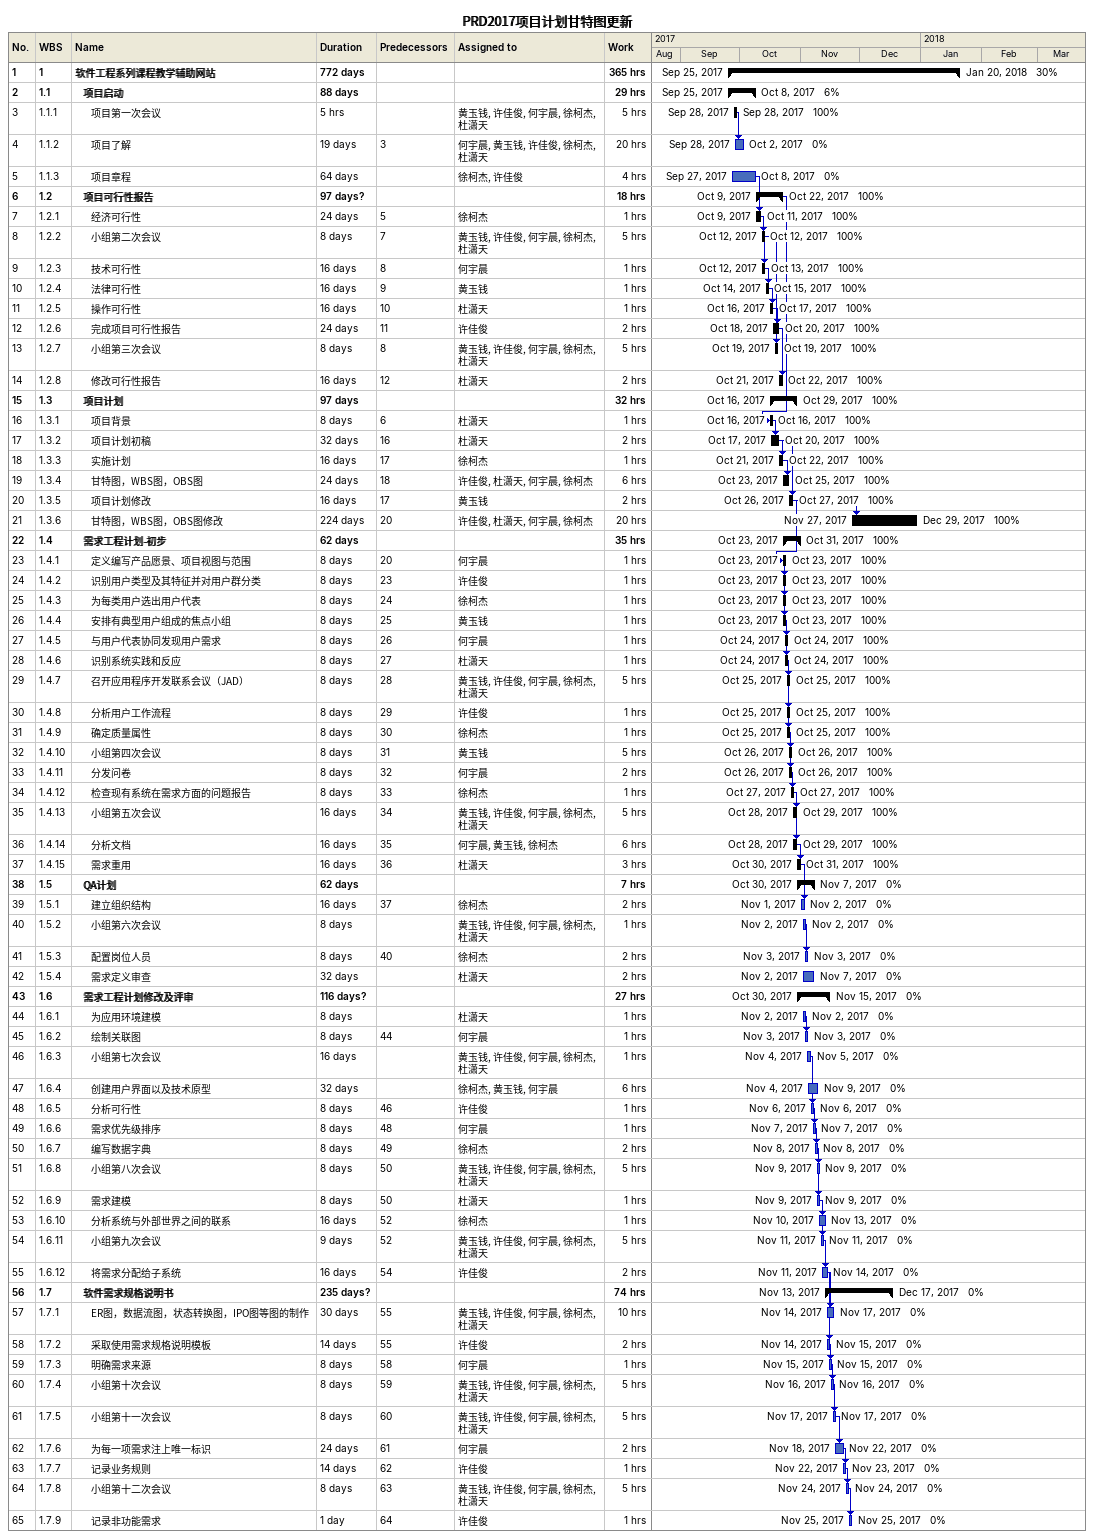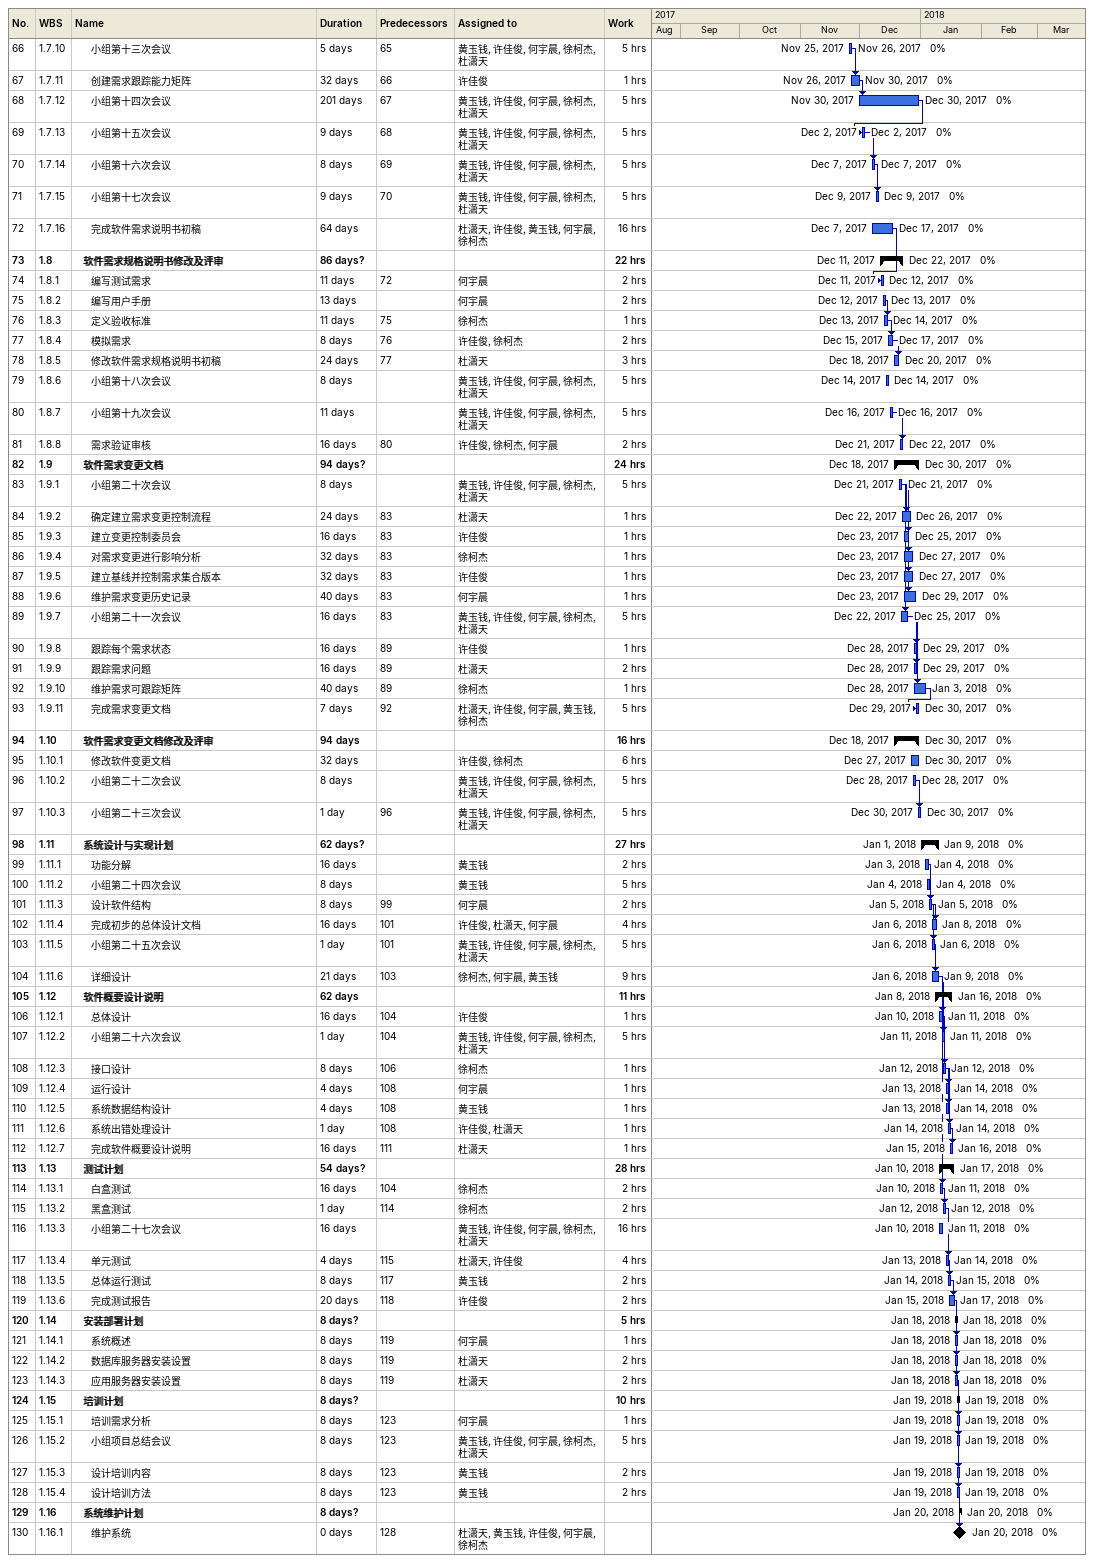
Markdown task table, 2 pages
PRD2017项目计划甘特图更新

| ID | WBS | Task | Duration | Start | Finish | Predecessors | Resources | % complete | Work (h) |
|---|---|---|---|---|---|---|---|---|---|
| 1 | 1 | **软件工程系列课程教学辅助网站** | 772d | 2017-09-25 | 2018-01-20 |  |  | 30 | 365 |
| 2 | 1.1 | **项目启动** | 88d | 2017-09-25 | 2017-10-08 |  |  | 6 | 29 |
| 3 | 1.1.1 | 项目第一次会议 | 5h | 2017-09-28 | 2017-09-28 |  | 黄玉钱, 许佳俊, 何宇晨, 徐柯杰, 杜潇天 | 100 | 5 |
| 4 | 1.1.2 | 项目了解 | 19d | 2017-09-28 | 2017-10-02 | 3 | 何宇晨, 黄玉钱, 许佳俊, 徐柯杰, 杜潇天 | 0 | 20 |
| 5 | 1.1.3 | 项目章程 | 64d | 2017-09-27 | 2017-10-08 |  | 徐柯杰, 许佳俊 | 0 | 4 |
| 6 | 1.2 | **项目可行性报告** | 97d? | 2017-10-09 | 2017-10-22 |  |  | 100 | 18 |
| 7 | 1.2.1 | 经济可行性 | 24d | 2017-10-09 | 2017-10-11 | 5 | 徐柯杰 | 100 | 1 |
| 8 | 1.2.2 | 小组第二次会议 | 8d | 2017-10-12 | 2017-10-12 | 7 | 黄玉钱, 许佳俊, 何宇晨, 徐柯杰, 杜潇天 | 100 | 5 |
| 9 | 1.2.3 | 技术可行性 | 16d | 2017-10-12 | 2017-10-13 | 8 | 何宇晨 | 100 | 1 |
| 10 | 1.2.4 | 法律可行性 | 16d | 2017-10-14 | 2017-10-15 | 9 | 黄玉钱 | 100 | 1 |
| 11 | 1.2.5 | 操作可行性 | 16d | 2017-10-16 | 2017-10-17 | 10 | 杜潇天 | 100 | 1 |
| 12 | 1.2.6 | 完成项目可行性报告 | 24d | 2017-10-18 | 2017-10-20 | 11 | 许佳俊 | 100 | 2 |
| 13 | 1.2.7 | 小组第三次会议 | 8d | 2017-10-19 | 2017-10-19 | 8 | 黄玉钱, 许佳俊, 何宇晨, 徐柯杰, 杜潇天 | 100 | 5 |
| 14 | 1.2.8 | 修改可行性报告 | 16d | 2017-10-21 | 2017-10-22 | 12 | 杜潇天 | 100 | 2 |
| 15 | 1.3 | **项目计划** | 97d | 2017-10-16 | 2017-10-29 |  |  | 100 | 32 |
| 16 | 1.3.1 | 项目背景 | 8d | 2017-10-16 | 2017-10-16 | 6 | 杜潇天 | 100 | 1 |
| 17 | 1.3.2 | 项目计划初稿 | 32d | 2017-10-17 | 2017-10-20 | 16 | 杜潇天 | 100 | 2 |
| 18 | 1.3.3 | 实施计划 | 16d | 2017-10-21 | 2017-10-22 | 17 | 徐柯杰 | 100 | 1 |
| 19 | 1.3.4 | 甘特图，WBS图，OBS图 | 24d | 2017-10-23 | 2017-10-25 | 18 | 许佳俊, 杜潇天, 何宇晨, 徐柯杰 | 100 | 6 |
| 20 | 1.3.5 | 项目计划修改 | 16d | 2017-10-26 | 2017-10-27 | 17 | 黄玉钱 | 100 | 2 |
| 21 | 1.3.6 | 甘特图，WBS图，OBS图修改 | 224d | 2017-11-27 | 2017-12-29 | 20 | 许佳俊, 杜潇天, 何宇晨, 徐柯杰 | 100 | 20 |
| 22 | 1.4 | **需求工程计划-初步** | 62d | 2017-10-23 | 2017-10-31 |  |  | 100 | 35 |
| 23 | 1.4.1 | 定义编写产品愿景、项目视图与范围 | 8d | 2017-10-23 | 2017-10-23 | 20 | 何宇晨 | 100 | 1 |
| 24 | 1.4.2 | 识别用户类型及其特征并对用户群分类 | 8d | 2017-10-23 | 2017-10-23 | 23 | 许佳俊 | 100 | 1 |
| 25 | 1.4.3 | 为每类用户选出用户代表 | 8d | 2017-10-23 | 2017-10-23 | 24 | 徐柯杰 | 100 | 1 |
| 26 | 1.4.4 | 安排有典型用户组成的焦点小组 | 8d | 2017-10-23 | 2017-10-23 | 25 | 黄玉钱 | 100 | 1 |
| 27 | 1.4.5 | 与用户代表协同发现用户需求 | 8d | 2017-10-24 | 2017-10-24 | 26 | 何宇晨 | 100 | 1 |
| 28 | 1.4.6 | 识别系统实践和反应 | 8d | 2017-10-24 | 2017-10-24 | 27 | 杜潇天 | 100 | 1 |
| 29 | 1.4.7 | 召开应用程序开发联系会议（JAD） | 8d | 2017-10-25 | 2017-10-25 | 28 | 黄玉钱, 许佳俊, 何宇晨, 徐柯杰, 杜潇天 | 100 | 5 |
| 30 | 1.4.8 | 分析用户工作流程 | 8d | 2017-10-25 | 2017-10-25 | 29 | 许佳俊 | 100 | 1 |
| 31 | 1.4.9 | 确定质量属性 | 8d | 2017-10-25 | 2017-10-25 | 30 | 徐柯杰 | 100 | 1 |
| 32 | 1.4.10 | 小组第四次会议 | 8d | 2017-10-26 | 2017-10-26 | 31 | 黄玉钱 | 100 | 5 |
| 33 | 1.4.11 | 分发问卷 | 8d | 2017-10-26 | 2017-10-26 | 32 | 何宇晨 | 100 | 2 |
| 34 | 1.4.12 | 检查现有系统在需求方面的问题报告 | 8d | 2017-10-27 | 2017-10-27 | 33 | 徐柯杰 | 100 | 1 |
| 35 | 1.4.13 | 小组第五次会议 | 16d | 2017-10-28 | 2017-10-29 | 34 | 黄玉钱, 许佳俊, 何宇晨, 徐柯杰, 杜潇天 | 100 | 5 |
| 36 | 1.4.14 | 分析文档 | 16d | 2017-10-28 | 2017-10-29 | 35 | 何宇晨, 黄玉钱, 徐柯杰 | 100 | 6 |
| 37 | 1.4.15 | 需求重用 | 16d | 2017-10-30 | 2017-10-31 | 36 | 杜潇天 | 100 | 3 |
| 38 | 1.5 | **QA计划** | 62d | 2017-10-30 | 2017-11-07 |  |  | 0 | 7 |
| 39 | 1.5.1 | 建立组织结构 | 16d | 2017-11-01 | 2017-11-02 | 37 | 徐柯杰 | 0 | 2 |
| 40 | 1.5.2 | 小组第六次会议 | 8d | 2017-11-02 | 2017-11-02 |  | 黄玉钱, 许佳俊, 何宇晨, 徐柯杰, 杜潇天 | 0 | 1 |
| 41 | 1.5.3 | 配置岗位人员 | 8d | 2017-11-03 | 2017-11-03 | 40 | 徐柯杰 | 0 | 2 |
| 42 | 1.5.4 | 需求定义审查 | 32d | 2017-11-02 | 2017-11-07 |  | 杜潇天 | 0 | 2 |
| 43 | 1.6 | **需求工程计划修改及评审** | 116d? | 2017-10-30 | 2017-11-15 |  |  | 0 | 27 |
| 44 | 1.6.1 | 为应用环境建模 | 8d | 2017-11-02 | 2017-11-02 |  | 杜潇天 | 0 | 1 |
| 45 | 1.6.2 | 绘制关联图 | 8d | 2017-11-03 | 2017-11-03 | 44 | 何宇晨 | 0 | 1 |
| 46 | 1.6.3 | 小组第七次会议 | 16d | 2017-11-04 | 2017-11-05 |  | 黄玉钱, 许佳俊, 何宇晨, 徐柯杰, 杜潇天 | 0 | 1 |
| 47 | 1.6.4 | 创建用户界面以及技术原型 | 32d | 2017-11-04 | 2017-11-09 |  | 徐柯杰, 黄玉钱, 何宇晨 | 0 | 6 |
| 48 | 1.6.5 | 分析可行性 | 8d | 2017-11-06 | 2017-11-06 | 46 | 许佳俊 | 0 | 1 |
| 49 | 1.6.6 | 需求优先级排序 | 8d | 2017-11-07 | 2017-11-07 | 48 | 何宇晨 | 0 | 1 |
| 50 | 1.6.7 | 编写数据字典 | 8d | 2017-11-08 | 2017-11-08 | 49 | 徐柯杰 | 0 | 2 |
| 51 | 1.6.8 | 小组第八次会议 | 8d | 2017-11-09 | 2017-11-09 | 50 | 黄玉钱, 许佳俊, 何宇晨, 徐柯杰, 杜潇天 | 0 | 5 |
| 52 | 1.6.9 | 需求建模 | 8d | 2017-11-09 | 2017-11-09 | 50 | 杜潇天 | 0 | 1 |
| 53 | 1.6.10 | 分析系统与外部世界之间的联系 | 16d | 2017-11-10 | 2017-11-13 | 52 | 徐柯杰 | 0 | 1 |
| 54 | 1.6.11 | 小组第九次会议 | 9d | 2017-11-11 | 2017-11-11 | 52 | 黄玉钱, 许佳俊, 何宇晨, 徐柯杰, 杜潇天 | 0 | 5 |
| 55 | 1.6.12 | 将需求分配给子系统 | 16d | 2017-11-11 | 2017-11-14 | 54 | 许佳俊 | 0 | 2 |
| 56 | 1.7 | **软件需求规格说明书** | 235d? | 2017-11-13 | 2017-12-17 |  |  | 0 | 74 |
| 57 | 1.7.1 | ER图，数据流图，状态转换图，IPO图等图的制作 | 30d | 2017-11-14 | 2017-11-17 | 55 | 黄玉钱, 许佳俊, 何宇晨, 徐柯杰, 杜潇天 | 0 | 10 |
| 58 | 1.7.2 | 采取使用需求规格说明模板 | 14d | 2017-11-14 | 2017-11-15 | 55 | 许佳俊 | 0 | 2 |
| 59 | 1.7.3 | 明确需求来源 | 8d | 2017-11-15 | 2017-11-15 | 58 | 何宇晨 | 0 | 1 |
| 60 | 1.7.4 | 小组第十次会议 | 8d | 2017-11-16 | 2017-11-16 | 59 | 黄玉钱, 许佳俊, 何宇晨, 徐柯杰, 杜潇天 | 0 | 5 |
| 61 | 1.7.5 | 小组第十一次会议 | 8d | 2017-11-17 | 2017-11-17 | 60 | 黄玉钱, 许佳俊, 何宇晨, 徐柯杰, 杜潇天 | 0 | 5 |
| 62 | 1.7.6 | 为每一项需求注上唯一标识 | 24d | 2017-11-18 | 2017-11-22 | 61 | 何宇晨 | 0 | 2 |
| 63 | 1.7.7 | 记录业务规则 | 14d | 2017-11-22 | 2017-11-23 | 62 | 许佳俊 | 0 | 1 |
| 64 | 1.7.8 | 小组第十二次会议 | 8d | 2017-11-24 | 2017-11-24 | 63 | 黄玉钱, 许佳俊, 何宇晨, 徐柯杰, 杜潇天 | 0 | 5 |
| 65 | 1.7.9 | 记录非功能需求 | 1d | 2017-11-25 | 2017-11-25 | 64 | 许佳俊 | 0 | 1 |
| 66 | 1.7.10 | 小组第十三次会议 | 5d | 2017-11-25 | 2017-11-26 | 65 | 黄玉钱, 许佳俊, 何宇晨, 徐柯杰, 杜潇天 | 0 | 5 |
| 67 | 1.7.11 | 创建需求跟踪能力矩阵 | 32d | 2017-11-26 | 2017-11-30 | 66 | 许佳俊 | 0 | 1 |
| 68 | 1.7.12 | 小组第十四次会议 | 201d | 2017-11-30 | 2017-12-30 | 67 | 黄玉钱, 许佳俊, 何宇晨, 徐柯杰, 杜潇天 | 0 | 5 |
| 69 | 1.7.13 | 小组第十五次会议 | 9d | 2017-12-02 | 2017-12-02 | 68 | 黄玉钱, 许佳俊, 何宇晨, 徐柯杰, 杜潇天 | 0 | 5 |
| 70 | 1.7.14 | 小组第十六次会议 | 8d | 2017-12-07 | 2017-12-07 | 69 | 黄玉钱, 许佳俊, 何宇晨, 徐柯杰, 杜潇天 | 0 | 5 |
| 71 | 1.7.15 | 小组第十七次会议 | 9d | 2017-12-09 | 2017-12-09 | 70 | 黄玉钱, 许佳俊, 何宇晨, 徐柯杰, 杜潇天 | 0 | 5 |
| 72 | 1.7.16 | 完成软件需求说明书初稿 | 64d | 2017-12-07 | 2017-12-17 |  | 杜潇天, 许佳俊, 黄玉钱, 何宇晨, 徐柯杰 | 0 | 16 |
| 73 | 1.8 | **软件需求规格说明书修改及评审** | 86d? | 2017-12-11 | 2017-12-22 |  |  | 0 | 22 |
| 74 | 1.8.1 | 编写测试需求 | 11d | 2017-12-11 | 2017-12-12 | 72 | 何宇晨 | 0 | 2 |
| 75 | 1.8.2 | 编写用户手册 | 13d | 2017-12-12 | 2017-12-13 |  | 何宇晨 | 0 | 2 |
| 76 | 1.8.3 | 定义验收标准 | 11d | 2017-12-13 | 2017-12-14 | 75 | 徐柯杰 | 0 | 1 |
| 77 | 1.8.4 | 模拟需求 | 8d | 2017-12-15 | 2017-12-17 | 76 | 许佳俊, 徐柯杰 | 0 | 2 |
| 78 | 1.8.5 | 修改软件需求规格说明书初稿 | 24d | 2017-12-18 | 2017-12-20 | 77 | 杜潇天 | 0 | 3 |
| 79 | 1.8.6 | 小组第十八次会议 | 8d | 2017-12-14 | 2017-12-14 |  | 黄玉钱, 许佳俊, 何宇晨, 徐柯杰, 杜潇天 | 0 | 5 |
| 80 | 1.8.7 | 小组第十九次会议 | 11d | 2017-12-16 | 2017-12-16 |  | 黄玉钱, 许佳俊, 何宇晨, 徐柯杰, 杜潇天 | 0 | 5 |
| 81 | 1.8.8 | 需求验证审核 | 16d | 2017-12-21 | 2017-12-22 | 80 | 许佳俊, 徐柯杰, 何宇晨 | 0 | 2 |
| 82 | 1.9 | **软件需求变更文档** | 94d? | 2017-12-18 | 2017-12-30 |  |  | 0 | 24 |
| 83 | 1.9.1 | 小组第二十次会议 | 8d | 2017-12-21 | 2017-12-21 |  | 黄玉钱, 许佳俊, 何宇晨, 徐柯杰, 杜潇天 | 0 | 5 |
| 84 | 1.9.2 | 确定建立需求变更控制流程 | 24d | 2017-12-22 | 2017-12-26 | 83 | 杜潇天 | 0 | 1 |
| 85 | 1.9.3 | 建立变更控制委员会 | 16d | 2017-12-23 | 2017-12-25 | 83 | 许佳俊 | 0 | 1 |
| 86 | 1.9.4 | 对需求变更进行影响分析 | 32d | 2017-12-23 | 2017-12-27 | 83 | 徐柯杰 | 0 | 1 |
| 87 | 1.9.5 | 建立基线并控制需求集合版本 | 32d | 2017-12-23 | 2017-12-27 | 83 | 许佳俊 | 0 | 1 |
| 88 | 1.9.6 | 维护需求变更历史记录 | 40d | 2017-12-23 | 2017-12-29 | 83 | 何宇晨 | 0 | 1 |
| 89 | 1.9.7 | 小组第二十一次会议 | 16d | 2017-12-22 | 2017-12-25 | 83 | 黄玉钱, 许佳俊, 何宇晨, 徐柯杰, 杜潇天 | 0 | 5 |
| 90 | 1.9.8 | 跟踪每个需求状态 | 16d | 2017-12-28 | 2017-12-29 | 89 | 许佳俊 | 0 | 1 |
| 91 | 1.9.9 | 跟踪需求问题 | 16d | 2017-12-28 | 2017-12-29 | 89 | 杜潇天 | 0 | 2 |
| 92 | 1.9.10 | 维护需求可跟踪矩阵 | 40d | 2017-12-28 | 2018-01-03 | 89 | 徐柯杰 | 0 | 1 |
| 93 | 1.9.11 | 完成需求变更文档 | 7d | 2017-12-29 | 2017-12-30 | 92 | 杜潇天, 许佳俊, 何宇晨, 黄玉钱, 徐柯杰 | 0 | 5 |
| 94 | 1.10 | **软件需求变更文档修改及评审** | 94d | 2017-12-18 | 2017-12-30 |  |  | 0 | 16 |
| 95 | 1.10.1 | 修改软件变更文档 | 32d | 2017-12-27 | 2017-12-30 |  | 许佳俊, 徐柯杰 | 0 | 6 |
| 96 | 1.10.2 | 小组第二十二次会议 | 8d | 2017-12-28 | 2017-12-28 |  | 黄玉钱, 许佳俊, 何宇晨, 徐柯杰, 杜潇天 | 0 | 5 |
| 97 | 1.10.3 | 小组第二十三次会议 | 1d | 2017-12-30 | 2017-12-30 | 96 | 黄玉钱, 许佳俊, 何宇晨, 徐柯杰, 杜潇天 | 0 | 5 |
| 98 | 1.11 | **系统设计与实现计划** | 62d? | 2018-01-01 | 2018-01-09 |  |  | 0 | 27 |
| 99 | 1.11.1 | 功能分解 | 16d | 2018-01-03 | 2018-01-04 |  | 黄玉钱 | 0 | 2 |
| 100 | 1.11.2 | 小组第二十四次会议 | 8d | 2018-01-04 | 2018-01-04 |  | 黄玉钱 | 0 | 5 |
| 101 | 1.11.3 | 设计软件结构 | 8d | 2018-01-05 | 2018-01-05 | 99 | 何宇晨 | 0 | 2 |
| 102 | 1.11.4 | 完成初步的总体设计文档 | 16d | 2018-01-06 | 2018-01-08 | 101 | 许佳俊, 杜潇天, 何宇晨 | 0 | 4 |
| 103 | 1.11.5 | 小组第二十五次会议 | 1d | 2018-01-06 | 2018-01-06 | 101 | 黄玉钱, 许佳俊, 何宇晨, 徐柯杰, 杜潇天 | 0 | 5 |
| 104 | 1.11.6 | 详细设计 | 21d | 2018-01-06 | 2018-01-09 | 103 | 徐柯杰, 何宇晨, 黄玉钱 | 0 | 9 |
| 105 | 1.12 | **软件概要设计说明** | 62d | 2018-01-08 | 2018-01-16 |  |  | 0 | 11 |
| 106 | 1.12.1 | 总体设计 | 16d | 2018-01-10 | 2018-01-11 | 104 | 许佳俊 | 0 | 1 |
| 107 | 1.12.2 | 小组第二十六次会议 | 1d | 2018-01-11 | 2018-01-11 | 104 | 黄玉钱, 许佳俊, 何宇晨, 徐柯杰, 杜潇天 | 0 | 5 |
| 108 | 1.12.3 | 接口设计 | 8d | 2018-01-12 | 2018-01-12 | 106 | 徐柯杰 | 0 | 1 |
| 109 | 1.12.4 | 运行设计 | 4d | 2018-01-13 | 2018-01-14 | 108 | 何宇晨 | 0 | 1 |
| 110 | 1.12.5 | 系统数据结构设计 | 4d | 2018-01-13 | 2018-01-14 | 108 | 黄玉钱 | 0 | 1 |
| 111 | 1.12.6 | 系统出错处理设计 | 1d | 2018-01-14 | 2018-01-14 | 108 | 许佳俊, 杜潇天 | 0 | 1 |
| 112 | 1.12.7 | 完成软件概要设计说明 | 16d | 2018-01-15 | 2018-01-16 | 111 | 杜潇天 | 0 | 1 |
| 113 | 1.13 | **测试计划** | 54d? | 2018-01-10 | 2018-01-17 |  |  | 0 | 28 |
| 114 | 1.13.1 | 白盒测试 | 16d | 2018-01-10 | 2018-01-11 | 104 | 徐柯杰 | 0 | 2 |
| 115 | 1.13.2 | 黑盒测试 | 1d | 2018-01-12 | 2018-01-12 | 114 | 徐柯杰 | 0 | 2 |
| 116 | 1.13.3 | 小组第二十七次会议 | 16d | 2018-01-10 | 2018-01-11 |  | 黄玉钱, 许佳俊, 何宇晨, 徐柯杰, 杜潇天 | 0 | 16 |
| 117 | 1.13.4 | 单元测试 | 4d | 2018-01-13 | 2018-01-14 | 115 | 杜潇天, 许佳俊 | 0 | 4 |
| 118 | 1.13.5 | 总体运行测试 | 8d | 2018-01-14 | 2018-01-15 | 117 | 黄玉钱 | 0 | 2 |
| 119 | 1.13.6 | 完成测试报告 | 20d | 2018-01-15 | 2018-01-17 | 118 | 许佳俊 | 0 | 2 |
| 120 | 1.14 | **安装部署计划** | 8d? | 2018-01-18 | 2018-01-18 |  |  | 0 | 5 |
| 121 | 1.14.1 | 系统概述 | 8d | 2018-01-18 | 2018-01-18 | 119 | 何宇晨 | 0 | 1 |
| 122 | 1.14.2 | 数据库服务器安装设置 | 8d | 2018-01-18 | 2018-01-18 | 119 | 杜潇天 | 0 | 2 |
| 123 | 1.14.3 | 应用服务器安装设置 | 8d | 2018-01-18 | 2018-01-18 | 119 | 杜潇天 | 0 | 2 |
| 124 | 1.15 | **培训计划** | 8d? | 2018-01-19 | 2018-01-19 |  |  | 0 | 10 |
| 125 | 1.15.1 | 培训需求分析 | 8d | 2018-01-19 | 2018-01-19 | 123 | 何宇晨 | 0 | 1 |
| 126 | 1.15.2 | 小组项目总结会议 | 8d | 2018-01-19 | 2018-01-19 | 123 | 黄玉钱, 许佳俊, 何宇晨, 徐柯杰, 杜潇天 | 0 | 5 |
| 127 | 1.15.3 | 设计培训内容 | 8d | 2018-01-19 | 2018-01-19 | 123 | 黄玉钱 | 0 | 2 |
| 128 | 1.15.4 | 设计培训方法 | 8d | 2018-01-19 | 2018-01-19 | 123 | 黄玉钱 | 0 | 2 |
| 129 | 1.16 | **系统维护计划** | 8d? | 2018-01-20 | 2018-01-20 |  |  | 0 |  |
| 130 | 1.16.1 | 维护系统 | 0d | 2018-01-20 | 2018-01-20 | 128 | 杜潇天, 黄玉钱, 许佳俊, 何宇晨, 徐柯杰 | 0 |  |
